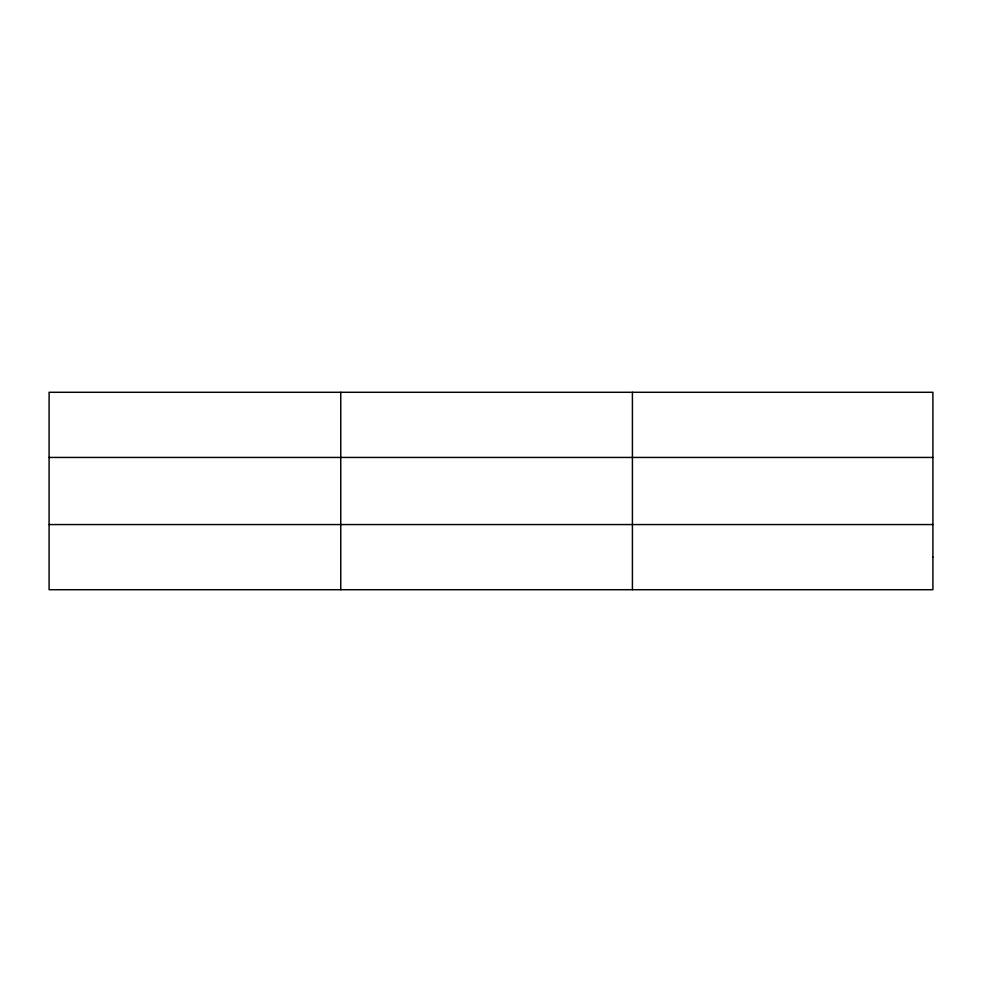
<?xml version="1.0" encoding="UTF-8"?>
<svg xmlns="http://www.w3.org/2000/svg" width="982" height="982" viewBox="0 0 982 982"><rect width="100%" height="100%" fill="white"/><g stroke="black" fill="none" stroke-linecap="round" stroke-linejoin="round"><path stroke-width="1.47" d="M340.754 589.716L340.754 392.284M632.408 589.716L632.408 392.284M49.1 457.44L932.9 457.44M49.1 524.56L932.9 524.56M932.9 557.138L932.9 589.716L49.1 589.716L49.1 392.284L932.9 392.284L932.9 557.138"/></g></svg>
